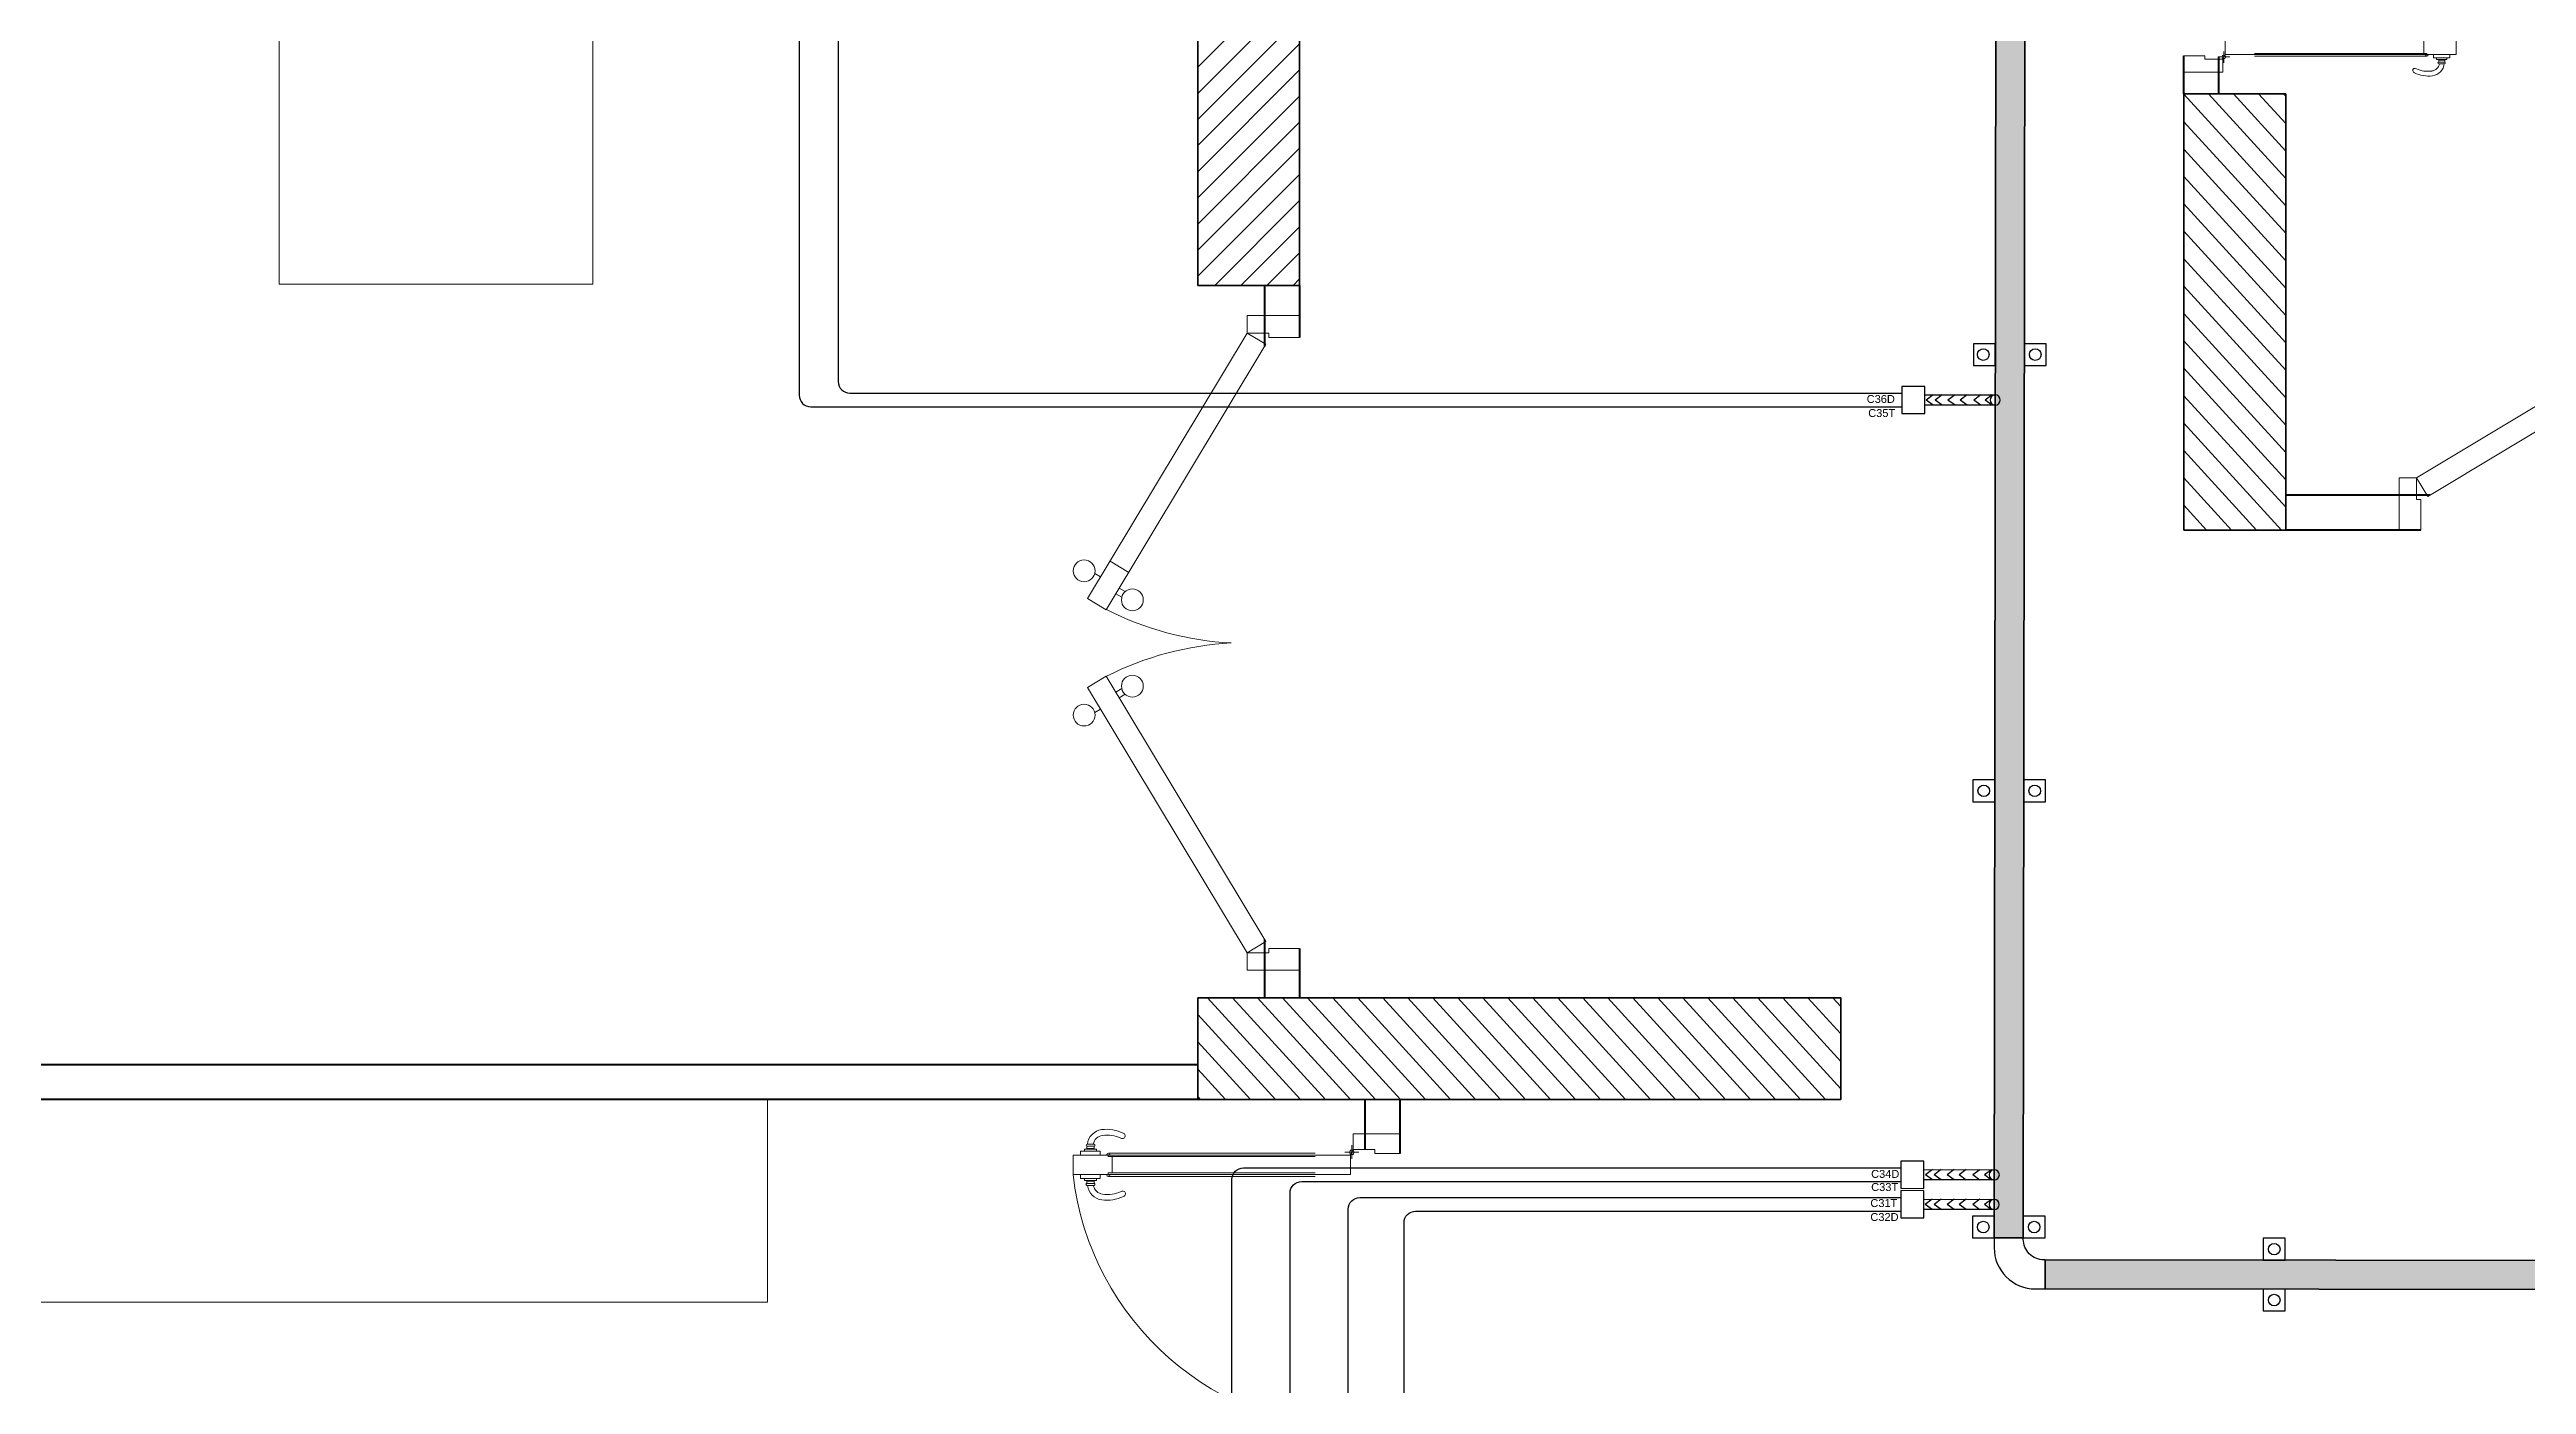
# Model space of a CAD drawing. Header units: inches. Extents: x 3955 to 4125, y 4886 to 4983.
# Drawn here: x 4017.36 to 4025.87, y 4902.89 to 4907.48 of the extents above; entities that cross this region are included whole.
import ezdxf

# ---------------------------------------------------------------- set-up
doc = ezdxf.new("R2010")
doc.units = ezdxf.units.IN
doc.header["$MEASUREMENT"] = 0
doc.layers.get('0').update_dxf_attribs({"lineweight": 35})
for name, color, linetype, lineweight in [('Column(S)', 24, 'Continuous', 35), ('DIM IN', 12, 'Continuous', 15), ('DOOR', 24, 'Continuous', 18), ('hatch col(S)', 45, 'Continuous', 15), ('Shop Drawing', 3, 'Continuous', 30), ('walls', 7, 'Continuous', 40)]:
    doc.layers.add(name, color=color, linetype=linetype, lineweight=lineweight)
for name, color, linetype in [('E-LEADER', 30, 'Continuous'), ('E-TEXT', 2, 'Continuous'), ('finish', 32, 'Continuous'), ('SHP-CTL-EL-102$0$A-FRAME', 7, 'Continuous'), ('SHP-CTL-EL-102$0$WORK$0$LC TRUNK', 2, 'Continuous'), ('Supports', 5, 'Continuous'), ('WORK$0$LC TRUNK', 2, 'Continuous')]:
    doc.layers.add(name, color=color, linetype=linetype)
doc.styles.get("Standard").update_dxf_attribs({"font": 'arial.ttf'})

# ---------------------------------------------------------------- blocks, each defined once
blk = doc.blocks.new('A$C18813F01')
at = {"layer": 'DOOR'}
for p, q in [((0.7167, 2.181), (0.5968, 2.181)), ((0.5968, 2.181), (0.7168, 2.181)), ((0.5968, 2.181), (0.7168, 2.181)), ((0.5968, 2.131), (0.5968, 2.181)), ((0.7167, 2.181), (0.7167, 2.181)), ((0.7168, 2.181), (0.7168, 2.141)), ((0.6668, 2.131), (0.5968, 2.131)), ((0.7168, 2.141), (0.6668, 2.141)), ((0.6668, 2.141), (0.6668, 2.131)), ((0.6739, 2.1152), (0.7168, 2.141)), ((1.0397, 1.5067), (0.6739, 2.1152)), ((0.7168, 2.141), (1.0826, 1.5324)), ((1.0311, 1.6182), (0.9882, 1.5924)), ((1.0662, 1.5901), (1.0527, 1.5821)), ((0.9965, 1.5483), (1.0099, 1.5563)), ((1.0042, 1.5354), (1.0176, 1.5435)), ((1.0826, 1.5324), (1.0397, 1.5067)), ((1.0397, 1.3546), (0.6739, 0.7461)), ((0.7168, 0.7203), (1.0826, 1.3288)), ((0.9965, 1.313), (1.0099, 1.3049)), ((1.0042, 1.3259), (1.0176, 1.3178)), ((1.0826, 1.3288), (1.0397, 1.3546)), ((1.0662, 1.2711), (1.0527, 1.2792)), ((0.6739, 0.7461), (0.7168, 0.7203)), ((0.6668, 0.7303), (0.5968, 0.7303)), ((0.5968, 0.7303), (0.5968, 0.6803)), ((0.6668, 0.7203), (0.6668, 0.7303)), ((0.7168, 0.7203), (0.6668, 0.7203)), ((0.7168, 0.6803), (0.7168, 0.7203)), ((0.5968, 0.6803), (0.7168, 0.6803))]:
    blk.add_line(p, q, dxfattribs=at)
for centre in [(1.0905, 1.596), (0.9799, 1.5295), (0.9799, 1.3317), (1.0905, 1.2653)]:
    blk.add_circle(centre, 0.025, dxfattribs=at)
for centre, start, end in [((0.7158, 2.1454), 273.0399, 296.8865), ((0.7158, 0.7158), 63.1135, 86.9601)]:
    blk.add_arc(centre, 0.7158, start, end, dxfattribs=at)
blk = doc.blocks.new('A$C73D03C2A')
at = {"layer": 'DOOR', "linetype": 'Continuous'}
for p, q in [((0.0714, 0.8128), (0.0714, 0.9107)), ((0.0714, 0.9107), (0.1258, 0.9107)), ((0.1258, 0.8128), (0.1258, 0.9107)), ((0.0412, 0.8522), (0.0412, 0.8715)), ((0.0463, 0.8522), (0.0463, 0.8715)), ((0.0466, 0.8522), (0.0466, 0.8721)), ((0.0529, 0.8721), (0.0466, 0.8721)), ((0.0529, 0.8522), (0.0466, 0.8522)), ((0.0529, 0.8522), (0.0529, 0.8721)), ((0.0551, 0.8453), (0.0551, 0.879)), ((0.0605, 0.879), (0.0551, 0.879)), ((0.0605, 0.8453), (0.0551, 0.8453)), ((0.0605, 0.8351), (0.0605, 0.8895)), ((0.0605, 0.8895), (0.0714, 0.8895)), ((0.0714, 0.8351), (0.0605, 0.8351)), ((0.1367, 0.8895), (0.1258, 0.8895)), ((0.1258, 0.8351), (0.1367, 0.8351)), ((0.1367, 0.8351), (0.1367, 0.8895)), ((0.1367, 0.879), (0.1421, 0.879)), ((0.1367, 0.8453), (0.1421, 0.8453)), ((0.1421, 0.8453), (0.1421, 0.879)), ((0.1443, 0.8721), (0.1506, 0.8721)), ((0.1443, 0.8522), (0.1443, 0.8721)), ((0.1443, 0.8522), (0.1506, 0.8522)), ((0.1506, 0.8522), (0.1506, 0.8721)), ((0.156, 0.8721), (0.1558, 0.8721)), ((0.156, 0.8522), (0.156, 0.8721)), ((0.0659, 0.2365), (0.0659, 0.8124)), ((0.0706, 0.8171), (0.0706, 0.8076)), ((0.0714, 0.8128), (0.0714, 0.2363)), ((0.0757, 0.8128), (0.0714, 0.8128)), ((0.0757, 0.8019), (0.0757, 0.8128)), ((0.0757, 0.8019), (0.0757, 0.2363)), ((0.0757, 0.8019), (0.1214, 0.8019)), ((0.1214, 0.8019), (0.1214, 0.8128)), ((0.1214, 0.8128), (0.1258, 0.8128)), ((0.1214, 0.8019), (0.1214, 0.2363)), ((0.1258, 0.8128), (0.1258, 0.2363)), ((0.1266, 0.8171), (0.1266, 0.8076)), ((0.1313, 0.2365), (0.1313, 0.8124)), ((0.0714, 0.2363), (0.0714, 0.1384)), ((0.1258, 0.1384), (0.1258, 0.2363)), ((0.0714, 0.1384), (0.1258, 0.1384)), ((0.0127, 0), (0.0127, 0.1306)), ((0.0563, 0.1306), (0.0127, 0.1306)), ((0.0563, 0.1306), (0.0563, 0.0707)), ((0.0563, 0.0707), (0.0671, 0.0707)), ((0.0671, 0.0707), (0.0671, 0)), ((0.8242, 0.0707), (0.8242, 0)), ((0.8351, 0.0707), (0.8242, 0.0707)), ((0.8351, 0.1306), (0.8351, 0.0707)), ((0.8351, 0.1306), (0.8839, 0.1306)), ((0.8839, 0), (0.8839, 0.1306)), ((0.0671, 0), (0.0127, 0)), ((0.8242, 0), (0.8839, 0))]:
    blk.add_line(p, q, dxfattribs=at)
at = {"layer": 'DOOR'}
for p, q in [((0.0563, 0.1306), (0.0714, 0.1384)), ((0.0638, 0.1538), (0.0638, 0.1152)), ((0.0127, 0.1307), (0.0127, 0)), ((0.0127, 0.1307), (0.0127, 0)), ((0.0127, 0.1307), (0.0127, 0)), ((0.0435, 0.1345), (0.0822, 0.1345))]:
    blk.add_line(p, q, dxfattribs=at)
at = {"layer": 'DOOR', "linetype": 'Continuous'}
blk.add_circle((0.0638, 0.1345), 0.00617, dxfattribs=at)
at = {"layer": 'DOOR'}
blk.add_arc((0.0349, 0.1156), 0.8003, 358.92889, 83.4773, dxfattribs=at)
at = {"layer": 'DOOR', "linetype": 'Continuous'}
for centre, radius, start, end in [((0.1052, 0.8173), 0.1054, 172.49463, 205.98988), ((0.0462, 0.8251), 0.0459, 96.27656, 172.49463), ((0.106, 0.8158), 0.0903, 171.58976, 204.90774), ((0.0462, 0.8251), 0.0297, 99.70891, 172.49463), ((0.0437, 0.8715), 0.00259, 0, 180), ((0.0437, 0.8522), 0.00259, 180, 0), ((0.1532, 0.8721), 0.00262, 0, 192.45107), ((0.1532, 0.8522), 0.00262, 167.54893, 0), ((0.151, 0.8244), 0.0459, 7.50537, 83.72344), ((0.151, 0.8244), 0.0297, 7.50537, 80.29109), ((0.0912, 0.8151), 0.0903, 335.09226, 8.41024), ((0.092, 0.8166), 0.1054, 334.01012, 7.50537), ((0.0179, 0.7732), 0.00773, 195.29128, 36.68849), ((0.0706, 0.8124), 0.00476, 90, 270), ((0.1266, 0.8124), 0.00476, 270, 90), ((0.1793, 0.7725), 0.00773, 143.31151, 344.70872)]:
    blk.add_arc(centre, radius, start, end, dxfattribs=at)
blk = doc.blocks.new('*U419')
at = {"layer": 'SHP-CTL-EL-102$0$A-FRAME', "ltscale": 20}
h = blk.add_hatch(dxfattribs=at)
h.set_pattern_fill('ANGLE', color=11, scale=8, angle=45, style=0)
h.set_pattern_definition([(45, (-9208.133, 0), (-39.51313, 39.51313), [40.64, -15.24]), (135, (-9208.133, 0), (-39.51313, -39.51313), [40.64, -15.24])])
h.paths.add_polyline_path([(9458.1, 50), (-6525.6, 50), (-6525.6, -50), (9458.1, -50)])
at = {"layer": 'SHP-CTL-EL-102$0$A-FRAME', "color": 0, "ltscale": 0.1}
blk.add_lwpolyline([(-6525.6, 50), (9458.1, 50), (9458.1, -50), (-6525.6, -50)], close=True, dxfattribs=at)
at = {"layer": 'SHP-CTL-EL-102$0$A-FRAME', "color": 0}
blk.add_lwpolyline([(9458.1, 50), (-6525.6, 50), (-6525.6, -50), (9458.1, -50)], close=True, dxfattribs=at)
blk = doc.blocks.new('WORK$0$work$0$FE-BEND CURV')
blk.add_lwpolyline([(0, 100), (-4.3, 100, -0.414214), (-75, 170.7), (-75, 175), (-175, 175), (-175, 141.4, 0.414214), (-33.6, 0), (0, 0)], format="xyb", close=True)
blk = doc.blocks.new('*U422')
blk.add_blockref('WORK$0$work$0$FE-BEND CURV', (0, 0))
blk = doc.blocks.new('*U420')
at = {"layer": 'SHP-CTL-EL-102$0$A-FRAME', "ltscale": 20}
h = blk.add_hatch(dxfattribs=at)
h.set_pattern_fill('ANGLE', color=11, scale=8, angle=45, style=0)
h.set_pattern_definition([(45, (-3869.32, 0), (-39.51313, 39.51313), [40.64, -15.24]), (135, (-3869.32, 0), (-39.51313, -39.51313), [40.64, -15.24])])
h.paths.add_polyline_path([(4119.3, 50), (-127.5, 50), (-127.5, -50), (4119.3, -50)])
at = {"layer": 'SHP-CTL-EL-102$0$A-FRAME', "color": 0, "ltscale": 0.1}
blk.add_lwpolyline([(-127.5, 50), (4119.3, 50), (4119.3, -50), (-127.5, -50)], close=True, dxfattribs=at)
at = {"layer": 'SHP-CTL-EL-102$0$A-FRAME', "color": 0}
blk.add_lwpolyline([(4119.3, 50), (-127.5, 50), (-127.5, -50), (4119.3, -50)], close=True, dxfattribs=at)
blk = doc.blocks.new('SU1')
at = {"layer": 'Supports', "extrusion": (5.85174e-09, -1.09237e-07, 1)}
blk.add_lwpolyline([(-18.075, 0.0215), (-18.075, -0.0535), (-18, -0.0535), (-18, 0.0215)], close=True, dxfattribs=at)
at = {"layer": 'Supports', "extrusion": (5.85174e-09, -1.09237e-07, 1), "elevation": 0}
blk.add_lwpolyline([(-18.075, -0.1535), (-18.075, -0.2285), (-18, -0.2285), (-18, -0.1535)], close=True, dxfattribs=at)
at = {"layer": 'Supports', "extrusion": (5.85174e-09, -1.09237e-07, 1)}
for centre in [(-18.0375, -0.016), (-18.0375, -0.191, 0)]:
    blk.add_circle(centre, 0.02, dxfattribs=at)
blk = doc.blocks.new('SU2')
at = {"layer": 'Supports', "extrusion": (-1.09237e-07, -5.85174e-09, 1), "elevation": 0}
for points in [[(0.0036, 3.0749), (-0.0714, 3.0749), (-0.0714, 2.9999), (0.0036, 2.9999)], [(0.1786, 3.0749), (0.1036, 3.0749), (0.1036, 2.9999), (0.1786, 2.9999)], [(0.0018, 1.5749), (-0.0732, 1.5749), (-0.0732, 1.4999), (0.0018, 1.4999)], [(0.1768, 1.5749), (0.1018, 1.5749), (0.1018, 1.4999), (0.1768, 1.4999)]]:
    blk.add_lwpolyline(points, close=True, dxfattribs=at)
at = {"layer": 'Supports', "extrusion": (-1.09237e-07, -5.85174e-09, 1)}
for points in [[(0, 0.0749), (-0.075, 0.0749), (-0.075, -0.0001), (0, -0.0001)], [(0.1749, 0.0749), (0.0999, 0.0749), (0.0999, -0.0001), (0.1749, -0.0001)]]:
    blk.add_lwpolyline(points, close=True, dxfattribs=at)
for centre in [(-0.0375, 3.0374), (0.1411, 3.0374, 0), (-0.0357, 1.5374, 0), (0.1393, 1.5374, 0), (-0.0375, 0.0374), (0.1374, 0.0374)]:
    blk.add_circle(centre, 0.02, dxfattribs=at)
blk = doc.blocks.new('Flexible')
for p, q in [((0.0098, 0.0178), (0.0339, 0)), ((0.0495, 0.0178), (0.0736, 0)), ((0.0963, 0.0178), (0.1204, 0)), ((0.1381, 0.0178), (0.1622, 0)), ((0.1822, 0.0178), (0.2062, 0)), ((0.2128, 0.0178), (0.2368, 0)), ((0.0098, -0.0179), (0.0339, 0)), ((0.0495, -0.0179), (0.0736, 0)), ((0.0963, -0.0179), (0.1204, 0)), ((0.1381, -0.0179), (0.1622, 0)), ((0.1822, -0.0179), (0.2062, 0)), ((0.2128, -0.0179), (0.2368, 0))]:
    blk.add_line(p, q)
at = {"layer": 'E-LEADER'}
blk.add_lwpolyline([(0, -0.0175), (0.242, -0.0175), (0.242, 0.0175), (0, 0.0178)], dxfattribs=at)
blk.add_lwpolyline([(0.242, 0.0469), (0.3213, 0.0469), (0.3213, -0.0469), (0.242, -0.0469)], close=True, dxfattribs=at)
blk.add_circle((0, 0), 0.0175, dxfattribs=at)
blk = doc.blocks.new('A$C7FB02DE5')
at = {"layer": 'hatch col(S)', "ltscale": 2.5}
h = blk.add_hatch(dxfattribs=at)
h.set_pattern_fill('ANSI31', color=256, scale=0.02, angle=-360)
h.set_pattern_definition([(45, (-332.58777, 281.5166), (-0.044901281, 0.044901281), [])])
h.paths.add_polyline_path([(7.2076, -4.4592), (6.8576, -4.4592), (6.8576, -6.1592), (7.2076, -6.1592)])
h = blk.add_hatch(dxfattribs=at)
h.set_pattern_fill('ANSI31', color=256, scale=0.02, angle=-272.6316)
h.set_pattern_definition([(132.3684, (-150.42583, 292.665084), (-0.046915522, -0.042792333), [])])
h.paths.add_polyline_path([(10.5974, -5.5005), (10.2474, -5.5005), (10.2474, -7.0005), (10.5974, -7.0005)])
h = blk.add_hatch(dxfattribs=at)
h.set_pattern_fill('ANSI31', color=256, scale=0.02, angle=-272.6316)
h.set_pattern_definition([(132.3684, (-150.37583, 298.16815), (-0.046915522, -0.042792333), [])])
h.paths.add_polyline_path([(9.0677, -8.6088), (6.8576, -8.6088), (6.8576, -8.9588), (9.0677, -8.9588)])
at = {"layer": 'Column(S)', "ltscale": 2.5}
for points in [[(6.8576, -6.1592), (7.2076, -6.1592), (7.2076, -4.4592), (6.8576, -4.4592)], [(10.2474, -7.0005), (10.5974, -7.0005), (10.5974, -5.5005), (10.2474, -5.5005)], [(6.8576, -8.6088), (6.8576, -8.9588), (9.0677, -8.9588), (9.0677, -8.6088)]]:
    blk.add_lwpolyline(points, close=True, dxfattribs=at)
at = {"layer": 'DIM IN', "ltscale": 2.5}
for p, q in [((5.3788, -8.9588), (5.3788, -9.6552)), ((5.3788, -9.6552), (0.9456, -9.6552))]:
    blk.add_line(p, q, dxfattribs=at)
at = {"layer": 'DIM IN', "ltscale": 2.5, "elevation": 0}
blk.add_lwpolyline([(3.7006, -3.1549), (4.7784, -3.1549), (4.7784, -6.1543), (3.7006, -6.1543)], close=True, dxfattribs=at)
at = {"layer": 'Shop Drawing'}
for points in [[(5.4874, -0.2401), (5.4874, -6.5367, 0.414214), (5.5274, -6.5767), (9.2773, -6.5767)], [(5.6221, -0.2401), (5.6221, -6.4898, 0.414214), (5.6621, -6.5298), (9.2773, -6.5298)], [(0.2417, -10.2785), (6.935, -10.2785, 0.414214), (6.975, -10.2385), (6.975, -9.2334, -0.414214), (7.015, -9.1934), (9.2742, -9.1934)], [(0.2417, -10.4133), (7.135, -10.4133, 0.414214), (7.175, -10.3733), (7.175, -9.2803, -0.414214), (7.215, -9.2403), (9.2741, -9.2403)], [(7.375, -10.5771), (7.375, -9.3353, -0.414214), (7.415, -9.2953), (9.2741, -9.2953)], [(7.5666, -10.5771), (7.5666, -9.3822, -0.414214), (7.6066, -9.3422), (9.274, -9.3422)]]:
    blk.add_lwpolyline(points, format="xyb", dxfattribs=at)
at = {"layer": 'walls', "ltscale": 2.5}
for p, q in [((10.2474, -5.5005), (10.2474, -5.37)), ((10.3674, -5.5005), (10.3674, -5.3734)), ((7.0876, -6.1592), (7.0876, -6.3688)), ((7.2076, -6.1592), (7.2076, -6.338)), ((11.0927, -6.8805), (10.5974, -6.8805)), ((11.0619, -7.0005), (10.5974, -7.0005)), ((7.0876, -8.4083), (7.0876, -8.6088)), ((7.2076, -8.4391), (7.2076, -8.6088)), ((6.8576, -8.8388), (2.4974, -8.8388)), ((6.8576, -8.9588), (2.4974, -8.9588)), ((7.4333, -9.1307), (7.4333, -8.9588)), ((7.5533, -9.1441), (7.5533, -8.9588))]:
    blk.add_line(p, q, dxfattribs=at)
at = {"layer": 'DOOR', "ltscale": 2.5}
for p, xscale, yscale, zscale, rotation in [((10.2464, -5.4391), -1.028836370296499, 1.028836370296499, 1.028836370296499, 270), ((7.5533, -9.0612), -1.234603644355799, 1.234603644355799, 1.234603644355799, 90)]:
    blk.add_blockref('A$C73D03C2A', p, dxfattribs=dict(at, xscale=xscale, yscale=yscale, zscale=zscale, rotation=rotation))
at = {"layer": 'finish', "ltscale": 2.5, "xscale": -1.5, "yscale": 1.5, "zscale": 1.5}
blk.add_blockref('A$C18813F01', (8.1027, -9.5345), dxfattribs=at)
at = {"layer": 'finish', "ltscale": 2.5, "xscale": -1.5, "yscale": 1.5, "zscale": 1.5, "rotation": 270}
blk.add_blockref('A$C18813F01', (9.9665, -7.8956), dxfattribs=at)
at = {"layer": 'Shop Drawing', "xscale": -1}
for p, rotation in [((9.5986, -6.5532), 2.005667631976849e-07), ((9.5955, -9.2176), 359.8635619051925), ((9.5953, -9.3195), 359.8635619051925)]:
    blk.add_blockref('Flexible', p, dxfattribs=dict(at, rotation=rotation))
at = {"layer": 'SHP-CTL-EL-102$0$WORK$0$LC TRUNK', "color": 2, "lineweight": 0}
for name, p, xscale, yscale, zscale, rotation in [('*U420', (9.6454, -9.307), 0.001000000000000001, 0.001000000000000001, 0.001000000000000001, 89.93178105278136), ('*U419', (16.2959, -9.5673), 0.001000000000000003, 0.001000000000000003, 0.001000000000000003, 359.9317810527814)]:
    blk.add_blockref(name, p, dxfattribs=dict(at, xscale=xscale, yscale=yscale, zscale=zscale, rotation=rotation))
at = {"layer": 'Supports'}
for name, p in [('SU2', (9.5952, -9.4344)), ('SU1', (28.5951, -9.457, 0))]:
    blk.add_blockref(name, p, dxfattribs=at)
at = {"layer": 'WORK$0$LC TRUNK', "color": 7, "lineweight": 0, "xscale": 0.001, "yscale": 0.001, "zscale": 0.001}
blk.add_blockref('*U422', (9.7702, -9.6096), dxfattribs=at)
at = {"layer": 'E-TEXT', "char_height": 0.02711, "attachment_point": 1}
for s, insert in [('C36D', (9.157, -6.5361, 0)), ('C35T', (9.1623, -6.5844, 0)), ('C34D', (9.1722, -9.2007, 0)), ('C33T', (9.1724, -9.2458, 0)), ('C31T', (9.1696, -9.301, 0)), ('C32D', (9.1696, -9.3489, 0))]:
    blk.add_mtext_dynamic_manual_height_columns(s, width=6.018011, gutter_width=12.5, heights=[0], dxfattribs=dict(at, insert=insert))

msp = doc.modelspace()

# ---------------------------------------------------------------- block references
msp.add_blockref('A$C7FB02DE5', (4014.4456, 4912.8287))

doc.saveas('drawing.dxf')
